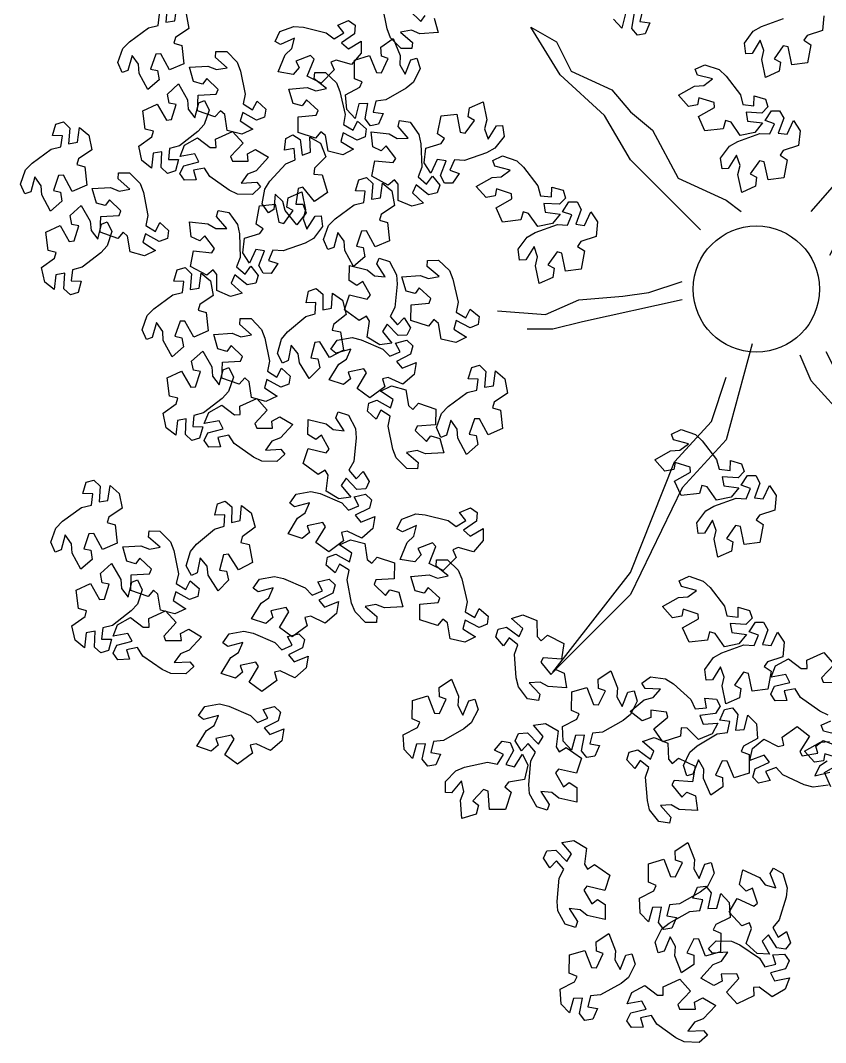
# Model space of a CAD drawing. Header units: centimetres. Extents: x 2004 to 13885, y -3131 to 5891.
# Drawn here: x 2983.5 to 3150.7, y -2238.3 to -2026 of the extents above; entities that cross this region are included whole.
import ezdxf

# ---------------------------------------------------------------- set-up
doc = ezdxf.new("R2010")
doc.units = ezdxf.units.CM
doc.layers.add('alberi', color=74, linetype='Continuous')

msp = doc.modelspace()

# ---------------------------------------------------------------- linework, layer by layer
at = {"layer": 'alberi'}
for points in [[(3013.98, -2023.09), (3013.74, -2026.35), (3015.57, -2026.07), (3016.03, -2022.98)], [(3069.42, -2025.5), (3070.27, -2028.49), (3066.47, -2028.72), (3064.7, -2028.01), (3062.47, -2028.43), (3064.92, -2030.52), (3064.81, -2031.81), (3062.56, -2031.78), (3060.36, -2029.57), (3059.66, -2027.74), (3058.7, -2022.94)], [(3017.96, -2024.6), (3018.53, -2027.63), (3015.75, -2029.5), (3015.41, -2030.66), (3017.07, -2031.15), (3017.07, -2031.15), (3017.48, -2034.96), (3014.48, -2036.26), (3012.66, -2032.92), (3011.63, -2032.97), (3010.57, -2036.09), (3012.02, -2036.39), (3012.32, -2038.29), (3009.97, -2040.33), (3008.16, -2036.98), (3008.06, -2035.07), (3006.73, -2033.23), (3005.87, -2036.34), (3004.66, -2036.78), (3003.73, -2034.73), (3004.81, -2031.8), (3006.17, -2030.39), (3010.1, -2027.49), (3012.14, -2027.01), (3012.43, -2024.7)], [(3064.31, -2023.88), (3066.68, -2026.16), (3067.57, -2024.97)], [(3109.18, -2024.52), (3108.42, -2027.54), (3106.66, -2025.73)], [(3112.7, -2023.92), (3112.17, -2026.19), (3114.21, -2026.48), (3113.28, -2028.73), (3111.63, -2029.03), (3110.47, -2027.64), (3110.47, -2027.64), (3111.03, -2024.42)], [(3150.35, -2025), (3150.04, -2028.07), (3146.86, -2029.07), (3146.19, -2030.09), (3147.66, -2031.03), (3147.66, -2031.03), (3146.97, -2034.8), (3143.72, -2035.2), (3142.92, -2031.48), (3141.92, -2031.24), (3140.02, -2033.93), (3141.33, -2034.63), (3141.08, -2036.54), (3138.25, -2037.82), (3137.45, -2034.1), (3137.9, -2032.24), (3137.14, -2030.1), (3135.44, -2032.84), (3134.16, -2032.92), (3133.85, -2030.69), (3135.7, -2028.18), (3137.41, -2027.22), (3142, -2025.55)], [(3151.24, -2170.3), (3149.48, -2169.44), (3145.5, -2166.59), (3144.42, -2164.81), (3142.13, -2165.24), (3142.69, -2167.22), (3140.26, -2167.28), (3139.31, -2165.89), (3140.12, -2164.27), (3140.12, -2164.27), (3143.29, -2163.48), (3142.46, -2161.83), (3139.38, -2162.35), (3140.33, -2160.02), (3143.03, -2158.54), (3145.67, -2160.6), (3146.88, -2160.57), (3146.83, -2158.83), (3146.83, -2158.83), (3150.32, -2157.27), (3152.49, -2159.72), (3149.87, -2162.49), (3150.24, -2163.44), (3153.53, -2163.49)], [(3153.36, -2174.38), (3150.25, -2173.58), (3149.78, -2172.37), (3151.82, -2171.41)], [(3151.23, -2184.78), (3148.15, -2185.25), (3146.26, -2184.74), (3141.82, -2182.69), (3140.42, -2181.14), (3138.25, -2182), (3139.18, -2183.84), (3136.8, -2184.36), (3135.61, -2183.17), (3136.1, -2181.42), (3136.1, -2181.42), (3139.07, -2180.05), (3137.93, -2178.59), (3135.01, -2179.68), (3135.5, -2177.21), (3137.88, -2175.25), (3140.85, -2176.77), (3142.04, -2176.52), (3141.66, -2174.82), (3141.66, -2174.82), (3144.81, -2172.63), (3147.4, -2174.63), (3145.34, -2177.84), (3145.88, -2178.71), (3149.13, -2178.14), (3148.69, -2176.72), (3150.21, -2175.54), (3153.13, -2176.62)], [(3153.7, -2179.29), (3150.57, -2178.27), (3150.29, -2179.73), (3148.39, -2180.06), (3146.32, -2177.74), (3149.64, -2175.87), (3151.55, -2175.74)], [(3151.07, -2179.82), (3149.45, -2180.83), (3148.48, -2182.88), (3151.61, -2182.13)], [(3151.81, -2185.16), (3150.46, -2182.18), (3153.77, -2180.31)]]:
    msp.add_lwpolyline(points, dxfattribs=at)
for points in [[(3037.39, -2028.29), (3040.33, -2027.24), (3042.28, -2027.39), (3047.03, -2028.56), (3048.7, -2029.82), (3050.66, -2028.57), (3049.41, -2026.94), (3051.65, -2025.98), (3053.04, -2026.92), (3052.89, -2028.73), (3052.89, -2028.73), (3050.23, -2030.64), (3051.62, -2031.86), (3054.28, -2030.24), (3054.27, -2032.76), (3052.3, -2035.13), (3049.1, -2034.19), (3047.98, -2034.67), (3048.67, -2036.26), (3048.67, -2036.26), (3046, -2039.01), (3043.08, -2037.53), (3044.49, -2034), (3043.79, -2033.24), (3040.71, -2034.42), (3041.41, -2035.73), (3040.14, -2037.18), (3037.07, -2036.67), (3038.49, -2033.13), (3039.89, -2031.83), (3040.45, -2029.64), (3037.52, -2030.96), (3036.4, -2030.32)], [(3066.54, -2035.98), (3065.16, -2038.77), (3063.65, -2040.02), (3059.42, -2042.48), (3057.35, -2042.73), (3056.8, -2045), (3058.84, -2045.3), (3057.89, -2047.54), (3056.23, -2047.83), (3055.09, -2046.43), (3055.09, -2046.43), (3055.68, -2043.21), (3053.83, -2043.29), (3053.04, -2046.31), (3051.3, -2044.49), (3051.06, -2041.42), (3054.02, -2039.86), (3054.49, -2038.74), (3052.89, -2038.08), (3052.89, -2038.08), (3052.9, -2034.25), (3056.03, -2033.28), (3057.47, -2036.8), (3058.5, -2036.86), (3059.89, -2033.88), (3058.48, -2033.42), (3058.39, -2031.5), (3060.95, -2029.73), (3062.39, -2033.25), (3062.28, -2035.16), (3063.4, -2037.14), (3064.59, -2034.14), (3065.84, -2033.83)], [(3026.38, -2032.43), (3028.57, -2034.65), (3029.26, -2036.48), (3030.21, -2041.28), (3029.77, -2043.32), (3031.74, -2044.57), (3032.69, -2042.74), (3034.5, -2044.37), (3034.24, -2046.03), (3032.54, -2046.66), (3032.54, -2046.66), (3029.69, -2045.06), (3029.17, -2046.83), (3031.76, -2048.56), (3029.48, -2049.61), (3026.49, -2048.84), (3025.98, -2045.53), (3025.08, -2044.72), (3023.93, -2046.02), (3023.93, -2046.02), (3020.31, -2044.77), (3020.41, -2041.49), (3024.21, -2041.27), (3024.6, -2040.33), (3022.23, -2038.04), (3021.34, -2039.22), (3019.49, -2038.68), (3018.65, -2035.69), (3022.45, -2035.47), (3024.22, -2036.19), (3026.46, -2035.78), (3024.01, -2033.68), (3024.12, -2032.39)], [(3125.67, -2035.16), (3128.61, -2036.19), (3130.05, -2037.53), (3133.01, -2041.42), (3133.52, -2043.44), (3135.84, -2043.7), (3135.88, -2041.64), (3138.23, -2042.3), (3138.72, -2043.91), (3137.47, -2045.22), (3137.47, -2045.22), (3134.21, -2045.04), (3134.52, -2046.86), (3137.61, -2047.27), (3136.02, -2049.22), (3133, -2049.84), (3131.09, -2047.1), (3129.92, -2046.77), (3129.46, -2048.45), (3129.46, -2048.45), (3125.66, -2048.91), (3124.31, -2045.93), (3127.62, -2044.06), (3127.55, -2043.03), (3124.42, -2042.02), (3124.14, -2043.48), (3122.24, -2043.81), (3120.17, -2041.49), (3123.49, -2039.62), (3125.4, -2039.49), (3127.21, -2038.13), (3124.1, -2037.32), (3123.63, -2036.12)], [(3046.88, -2036.76), (3049.14, -2038.91), (3049.88, -2040.72), (3050.96, -2045.49), (3050.59, -2047.55), (3052.59, -2048.74), (3053.49, -2046.89), (3055.35, -2048.46), (3055.13, -2050.13), (3053.44, -2050.81), (3053.44, -2050.81), (3050.55, -2049.28), (3050.08, -2051.08), (3052.72, -2052.73), (3050.47, -2053.85), (3047.46, -2053.15), (3046.86, -2049.87), (3045.93, -2049.08), (3044.82, -2050.41), (3044.82, -2050.41), (3041.17, -2049.26), (3041.17, -2045.98), (3044.97, -2045.66), (3045.33, -2044.7), (3042.9, -2042.48), (3042.04, -2043.68), (3040.18, -2043.2), (3039.25, -2040.23), (3043.05, -2039.91), (3044.84, -2040.58), (3047.06, -2040.1), (3044.55, -2038.07), (3044.63, -2036.78)], [(3022.72, -2044.61), (3021.72, -2047.57), (3020.4, -2049.01), (3016.54, -2052.01), (3014.51, -2052.54), (3014.28, -2054.85), (3016.34, -2054.88), (3015.7, -2057.23), (3014.09, -2057.74), (3012.77, -2056.5), (3012.77, -2056.5), (3012.92, -2053.24), (3011.1, -2053.57), (3010.73, -2056.66), (3008.76, -2055.09), (3008.11, -2052.08), (3010.84, -2050.14), (3011.15, -2048.97), (3009.47, -2048.52), (3009.47, -2048.52), (3008.98, -2044.72), (3011.95, -2043.35), (3013.85, -2046.65), (3014.87, -2046.57), (3015.85, -2043.42), (3014.4, -2043.15), (3014.05, -2041.26), (3016.35, -2039.17), (3018.25, -2042.47), (3018.39, -2044.38), (3019.77, -2046.18), (3020.55, -2043.06), (3021.75, -2042.58)], [(3083.94, -2050.05), (3082.05, -2052.53), (3080.33, -2053.48), (3075.72, -2055.09), (3073.63, -2054.95), (3072.68, -2057.08), (3074.62, -2057.76), (3073.27, -2059.78), (3071.58, -2059.76), (3070.72, -2058.16), (3070.72, -2058.16), (3071.9, -2055.11), (3070.07, -2054.85), (3068.73, -2057.66), (3067.36, -2055.55), (3067.71, -2052.48), (3070.91, -2051.51), (3071.58, -2050.5), (3070.13, -2049.55), (3070.13, -2049.55), (3070.86, -2045.79), (3074.12, -2045.42), (3074.87, -2049.16), (3075.87, -2049.41), (3077.8, -2046.74), (3076.5, -2046.02), (3076.77, -2044.12), (3079.62, -2042.86), (3080.37, -2046.6), (3079.9, -2048.45), (3080.63, -2050.6), (3082.37, -2047.88), (3083.65, -2047.81)], [(3128.9, -2054.57), (3130.76, -2052.06), (3132.46, -2051.1), (3137.06, -2049.43), (3139.15, -2049.55), (3140.08, -2047.41), (3138.13, -2046.75), (3139.46, -2044.71), (3141.14, -2044.72), (3142.02, -2046.3), (3142.02, -2046.3), (3140.87, -2049.37), (3142.71, -2049.61), (3144.02, -2046.78), (3145.41, -2048.88), (3145.1, -2051.95), (3141.91, -2052.95), (3141.25, -2053.97), (3142.71, -2054.91), (3142.71, -2054.91), (3142.02, -2058.68), (3138.77, -2059.08), (3137.97, -2055.36), (3136.98, -2055.12), (3135.08, -2057.81), (3136.38, -2058.51), (3136.14, -2060.42), (3133.3, -2061.7), (3132.51, -2057.98), (3132.95, -2056.12), (3132.2, -2053.98), (3130.5, -2056.72), (3129.21, -2056.8)], [(2983.54, -2059.95), (2984.61, -2057.02), (2985.97, -2055.61), (2989.91, -2052.71), (2991.95, -2052.23), (2992.24, -2049.92), (2990.18, -2049.84), (2990.88, -2047.51), (2992.49, -2047.04), (2993.79, -2048.31), (2993.79, -2048.31), (2993.55, -2051.57), (2995.38, -2051.28), (2995.83, -2048.2), (2997.76, -2049.82), (2998.33, -2052.85), (2995.56, -2054.72), (2995.22, -2055.88), (2996.88, -2056.37), (2996.88, -2056.37), (2997.29, -2060.18), (2994.28, -2061.48), (2992.47, -2058.14), (2991.44, -2058.19), (2990.38, -2061.31), (2991.83, -2061.61), (2992.13, -2063.51), (2989.78, -2065.55), (2987.97, -2062.2), (2987.86, -2060.29), (2986.53, -2058.45), (2985.68, -2061.56), (2984.47, -2062)], [(3064.48, -2047.12), (3066.29, -2049.66), (3066.68, -2051.58), (3066.85, -2056.47), (3066.09, -2058.42), (3067.83, -2059.97), (3069.06, -2058.32), (3070.59, -2060.21), (3070.06, -2061.81), (3068.28, -2062.16), (3068.28, -2062.16), (3065.73, -2060.12), (3064.93, -2061.79), (3067.22, -2063.9), (3064.79, -2064.58), (3061.97, -2063.34), (3061.99, -2059.99), (3061.23, -2059.05), (3059.89, -2060.15), (3059.89, -2060.15), (3056.52, -2058.33), (3057.14, -2055.11), (3060.93, -2055.51), (3061.46, -2054.63), (3059.49, -2051.99), (3058.42, -2053.02), (3056.68, -2052.19), (3056.33, -2049.1), (3060.12, -2049.5), (3061.75, -2050.49), (3064.02, -2050.44), (3061.95, -2047.97), (3062.26, -2046.73)], [(3031.75, -2062.09), (3028.63, -2062.02), (3026.86, -2061.19), (3022.85, -2058.39), (3021.74, -2056.62), (3019.46, -2057.09), (3020.04, -2059.06), (3017.61, -2059.15), (3016.65, -2057.77), (3017.43, -2056.14), (3017.43, -2056.14), (3020.6, -2055.31), (3019.74, -2053.67), (3016.67, -2054.24), (3017.58, -2051.89), (3020.27, -2050.37), (3022.93, -2052.39), (3024.15, -2052.35), (3024.07, -2050.61), (3024.07, -2050.61), (3027.54, -2049.01), (3029.75, -2051.43), (3027.16, -2054.23), (3027.54, -2055.18), (3030.84, -2055.18), (3030.66, -2053.71), (3032.36, -2052.81), (3035.04, -2054.39), (3032.46, -2057.18), (3030.68, -2057.89), (3029.37, -2059.74), (3032.59, -2059.55), (3033.4, -2060.56)], [(3033.74, -2064.08), (3034.25, -2061), (3035.32, -2059.36), (3038.64, -2055.77), (3040.55, -2054.92), (3040.4, -2052.59), (3038.37, -2052.9), (3038.61, -2050.48), (3040.11, -2049.72), (3041.62, -2050.72), (3041.62, -2050.72), (3042, -2053.97), (3043.74, -2053.34), (3043.61, -2050.23), (3045.81, -2051.46), (3046.94, -2054.33), (3044.57, -2056.68), (3044.45, -2057.89), (3046.17, -2058.06), (3046.17, -2058.06), (3047.29, -2061.72), (3044.58, -2063.57), (3042.17, -2060.62), (3041.17, -2060.87), (3040.71, -2064.13), (3042.2, -2064.16), (3042.85, -2065.96), (3040.92, -2068.4), (3038.51, -2065.46), (3038.05, -2063.6), (3036.4, -2062.04), (3036.14, -2065.26), (3035.04, -2065.92)], [(3083.64, -2054.1), (3086.58, -2055.13), (3088.02, -2056.47), (3090.98, -2060.35), (3091.49, -2062.38), (3093.81, -2062.63), (3093.85, -2060.58), (3096.2, -2061.24), (3096.69, -2062.85), (3095.44, -2064.16), (3095.44, -2064.16), (3092.18, -2063.98), (3092.49, -2065.8), (3095.58, -2066.2), (3094, -2068.16), (3090.97, -2068.78), (3089.06, -2066.04), (3087.89, -2065.71), (3087.43, -2067.38), (3087.43, -2067.38), (3083.63, -2067.85), (3082.28, -2064.87), (3085.59, -2063), (3085.52, -2061.97), (3082.39, -2060.96), (3082.11, -2062.42), (3080.21, -2062.75), (3078.14, -2060.43), (3081.46, -2058.56), (3083.37, -2058.43), (3085.19, -2057.07), (3082.07, -2056.26), (3081.6, -2055.06)], [(3006.19, -2057.65), (3008.38, -2059.87), (3009.07, -2061.7), (3010.02, -2066.49), (3009.58, -2068.54), (3011.55, -2069.79), (3012.5, -2067.96), (3014.31, -2069.59), (3014.05, -2071.25), (3012.35, -2071.88), (3012.35, -2071.88), (3009.5, -2070.27), (3008.97, -2072.05), (3011.57, -2073.77), (3009.28, -2074.83), (3006.3, -2074.05), (3005.79, -2070.75), (3004.89, -2069.94), (3003.73, -2071.24), (3003.73, -2071.24), (3000.12, -2069.98), (3000.22, -2066.71), (3004.02, -2066.49), (3004.41, -2065.54), (3002.04, -2063.25), (3001.15, -2064.44), (2999.3, -2063.9), (2998.46, -2060.9), (3002.26, -2060.69), (3004.03, -2061.41), (3006.26, -2060.99), (3003.82, -2058.89), (3003.93, -2057.61)], [(3046.44, -2071.49), (3047.51, -2068.56), (3048.87, -2067.15), (3052.81, -2064.25), (3054.85, -2063.77), (3055.14, -2061.46), (3053.08, -2061.38), (3053.78, -2059.05), (3055.39, -2058.58), (3056.69, -2059.85), (3056.69, -2059.85), (3056.45, -2063.11), (3058.28, -2062.83), (3058.73, -2059.74), (3060.66, -2061.36), (3061.23, -2064.39), (3058.46, -2066.26), (3058.12, -2067.42), (3059.78, -2067.91), (3059.78, -2067.91), (3060.19, -2071.72), (3057.18, -2073.02), (3055.37, -2069.68), (3054.34, -2069.73), (3053.28, -2072.85), (3054.73, -2073.15), (3055.03, -2075.05), (3052.68, -2077.09), (3050.87, -2073.74), (3050.76, -2071.83), (3049.43, -2069.99), (3048.58, -2073.1), (3047.37, -2073.54)], [(3046.27, -2068.77), (3044.39, -2071.25), (3042.67, -2072.2), (3038.06, -2073.81), (3035.97, -2073.67), (3035.02, -2075.8), (3036.96, -2076.48), (3035.61, -2078.5), (3033.92, -2078.48), (3033.06, -2076.88), (3033.06, -2076.88), (3034.24, -2073.83), (3032.41, -2073.57), (3031.07, -2076.38), (3029.7, -2074.27), (3030.05, -2071.2), (3033.25, -2070.23), (3033.92, -2069.22), (3032.47, -2068.27), (3032.47, -2068.27), (3033.2, -2064.51), (3036.46, -2064.14), (3037.21, -2067.88), (3038.21, -2068.13), (3040.14, -2065.46), (3038.84, -2064.74), (3039.11, -2062.84), (3041.96, -2061.58), (3042.71, -2065.31), (3042.24, -2067.17), (3042.97, -2069.32), (3044.7, -2066.6), (3045.99, -2066.53)], [(3002.53, -2069.83), (3001.53, -2072.78), (3000.21, -2074.23), (2996.35, -2077.22), (2994.32, -2077.75), (2994.09, -2080.07), (2996.15, -2080.1), (2995.51, -2082.45), (2993.9, -2082.96), (2992.58, -2081.72), (2992.58, -2081.72), (2992.73, -2078.45), (2990.91, -2078.78), (2990.53, -2081.88), (2988.57, -2080.31), (2987.92, -2077.29), (2990.64, -2075.36), (2990.96, -2074.18), (2989.28, -2073.74), (2989.28, -2073.74), (2988.79, -2069.94), (2991.76, -2068.56), (2993.66, -2071.86), (2994.68, -2071.78), (2995.66, -2068.64), (2994.21, -2068.37), (2993.86, -2066.48), (2996.16, -2064.39), (2998.05, -2067.69), (2998.2, -2069.6), (2999.58, -2071.4), (3000.36, -2068.28), (3001.56, -2067.8)], [(3026.82, -2065.84), (3028.63, -2068.38), (3029.02, -2070.3), (3029.19, -2075.19), (3028.43, -2077.14), (3030.17, -2078.68), (3031.4, -2077.03), (3032.93, -2078.93), (3032.4, -2080.53), (3030.62, -2080.88), (3030.62, -2080.88), (3028.07, -2078.84), (3027.27, -2080.51), (3029.55, -2082.62), (3027.13, -2083.3), (3024.31, -2082.06), (3024.33, -2078.71), (3023.57, -2077.77), (3022.22, -2078.87), (3022.22, -2078.87), (3018.85, -2077.05), (3019.48, -2073.83), (3023.27, -2074.23), (3023.8, -2073.35), (3021.83, -2070.71), (3020.76, -2071.74), (3019.02, -2070.91), (3018.67, -2067.82), (3022.46, -2068.22), (3024.09, -2069.21), (3026.36, -2069.16), (3024.28, -2066.69), (3024.6, -2065.44)], [(3086.87, -2073.51), (3088.73, -2071), (3090.43, -2070.03), (3095.03, -2068.37), (3097.12, -2068.48), (3098.05, -2066.35), (3096.1, -2065.69), (3097.43, -2063.65), (3099.11, -2063.66), (3099.99, -2065.24), (3099.99, -2065.24), (3098.84, -2068.31), (3100.68, -2068.55), (3101.99, -2065.72), (3103.38, -2067.82), (3103.07, -2070.88), (3099.88, -2071.89), (3099.22, -2072.91), (3100.68, -2073.85), (3100.68, -2073.85), (3099.99, -2077.62), (3096.74, -2078.02), (3095.94, -2074.29), (3094.95, -2074.06), (3093.05, -2076.75), (3094.35, -2077.45), (3094.11, -2079.36), (3091.27, -2080.64), (3090.48, -2076.92), (3090.92, -2075.06), (3090.17, -2072.92), (3088.47, -2075.66), (3087.18, -2075.74)], [(3060.2, -2076.02), (3061.65, -2078.78), (3061.78, -2080.73), (3061.29, -2085.6), (3060.28, -2087.43), (3061.8, -2089.19), (3063.24, -2087.72), (3064.5, -2089.8), (3063.77, -2091.32), (3061.95, -2091.43), (3061.95, -2091.43), (3059.69, -2089.06), (3058.68, -2090.61), (3060.66, -2093.01), (3058.17, -2093.36), (3055.54, -2091.75), (3056.01, -2088.44), (3055.38, -2087.4), (3053.9, -2088.31), (3053.9, -2088.31), (3050.8, -2086.06), (3051.85, -2082.96), (3055.55, -2083.85), (3056.2, -2083.06), (3054.6, -2080.18), (3053.4, -2081.05), (3051.79, -2080), (3051.86, -2076.89), (3055.56, -2077.79), (3057.04, -2078.99), (3059.3, -2079.24), (3057.57, -2076.52), (3058.05, -2075.33)], [(3070.34, -2075.78), (3072.59, -2077.93), (3073.34, -2079.74), (3074.42, -2084.51), (3074.04, -2086.57), (3076.04, -2087.76), (3076.94, -2085.91), (3078.8, -2087.48), (3078.58, -2089.15), (3076.89, -2089.83), (3076.89, -2089.83), (3074, -2088.31), (3073.53, -2090.1), (3076.17, -2091.75), (3073.92, -2092.87), (3070.91, -2092.17), (3070.31, -2088.89), (3069.38, -2088.1), (3068.27, -2089.44), (3068.27, -2089.44), (3064.62, -2088.28), (3064.63, -2085.01), (3068.42, -2084.68), (3068.78, -2083.72), (3066.35, -2081.5), (3065.49, -2082.7), (3063.63, -2082.22), (3062.71, -2079.25), (3066.5, -2078.93), (3068.29, -2079.6), (3070.51, -2079.12), (3068.01, -2077.09), (3068.08, -2075.8)], [(3008.78, -2090.21), (3009.85, -2087.28), (3011.21, -2085.87), (3015.15, -2082.97), (3017.18, -2082.49), (3017.48, -2080.18), (3015.42, -2080.1), (3016.11, -2077.77), (3017.73, -2077.3), (3019.03, -2078.57), (3019.03, -2078.57), (3018.79, -2081.83), (3020.62, -2081.55), (3021.07, -2078.46), (3023, -2080.08), (3023.57, -2083.11), (3020.8, -2084.98), (3020.45, -2086.14), (3022.12, -2086.63), (3022.12, -2086.63), (3022.53, -2090.44), (3019.52, -2091.74), (3017.7, -2088.4), (3016.68, -2088.45), (3015.62, -2091.57), (3017.07, -2091.87), (3017.37, -2093.77), (3015.02, -2095.81), (3013.2, -2092.46), (3013.1, -2090.55), (3011.77, -2088.71), (3010.92, -2091.82), (3009.71, -2092.26)], [(3036.89, -2095.14), (3037.76, -2092.15), (3039.02, -2090.65), (3042.76, -2087.49), (3044.75, -2086.88), (3044.89, -2084.55), (3042.83, -2084.61), (3043.37, -2082.23), (3044.95, -2081.66), (3046.33, -2082.84), (3046.33, -2082.84), (3046.31, -2086.11), (3048.12, -2085.7), (3048.36, -2082.59), (3050.4, -2084.08), (3051.17, -2087.06), (3048.53, -2089.11), (3048.26, -2090.3), (3049.96, -2090.67), (3049.96, -2090.67), (3050.62, -2094.44), (3047.71, -2095.95), (3045.67, -2092.73), (3044.65, -2092.86), (3043.8, -2096.04), (3045.27, -2096.24), (3045.7, -2098.12), (3043.49, -2100.31), (3041.46, -2097.09), (3041.23, -2095.19), (3039.78, -2093.45), (3039.13, -2096.6), (3037.95, -2097.13)], [(3031.42, -2087.91), (3033.62, -2090.13), (3034.31, -2091.96), (3035.26, -2096.76), (3034.82, -2098.8), (3036.79, -2100.05), (3037.74, -2098.22), (3039.55, -2099.85), (3039.29, -2101.51), (3037.58, -2102.14), (3037.58, -2102.14), (3034.73, -2100.53), (3034.21, -2102.31), (3036.81, -2104.04), (3034.52, -2105.09), (3031.54, -2104.32), (3031.03, -2101.01), (3030.12, -2100.2), (3028.97, -2101.5), (3028.97, -2101.5), (3025.36, -2100.24), (3025.46, -2096.97), (3029.26, -2096.75), (3029.65, -2095.8), (3027.28, -2093.51), (3026.38, -2094.7), (3024.54, -2094.16), (3023.7, -2091.17), (3027.5, -2090.95), (3029.27, -2091.67), (3031.5, -2091.25), (3029.06, -2089.15), (3029.17, -2087.87)], [(3049.31, -2092.41), (3052.38, -2091.84), (3054.29, -2092.3), (3058.78, -2094.22), (3060.23, -2095.73), (3062.37, -2094.8), (3061.39, -2092.99), (3063.76, -2092.41), (3064.98, -2093.56), (3064.54, -2095.32), (3064.54, -2095.32), (3061.61, -2096.78), (3062.79, -2098.21), (3065.68, -2097.03), (3065.26, -2099.52), (3062.94, -2101.55), (3059.92, -2100.11), (3058.74, -2100.4), (3059.17, -2102.08), (3059.17, -2102.08), (3056.1, -2104.37), (3053.45, -2102.44), (3055.4, -2099.17), (3054.84, -2098.32), (3051.61, -2098.99), (3052.09, -2100.39), (3050.61, -2101.62), (3047.66, -2100.63), (3049.62, -2097.36), (3051.21, -2096.31), (3052.12, -2094.22), (3049.01, -2095.06), (3048.01, -2094.25)], [(3027.77, -2100.09), (3026.77, -2103.05), (3025.45, -2104.49), (3021.58, -2107.49), (3019.56, -2108.01), (3019.33, -2110.33), (3021.38, -2110.36), (3020.75, -2112.71), (3019.14, -2113.22), (3017.82, -2111.98), (3017.82, -2111.98), (3017.97, -2108.71), (3016.15, -2109.05), (3015.77, -2112.14), (3013.8, -2110.57), (3013.16, -2107.55), (3015.88, -2105.62), (3016.2, -2104.44), (3014.52, -2104), (3014.52, -2104), (3014.02, -2100.2), (3016.99, -2098.82), (3018.9, -2102.12), (3019.92, -2102.04), (3020.9, -2098.9), (3019.44, -2098.63), (3019.09, -2096.74), (3021.4, -2094.65), (3023.29, -2097.95), (3023.44, -2099.86), (3024.82, -2101.66), (3025.6, -2098.54), (3026.79, -2098.06)], [(3069.89, -2110.51), (3070.97, -2107.58), (3072.33, -2106.17), (3076.26, -2103.27), (3078.3, -2102.79), (3078.59, -2100.48), (3076.53, -2100.4), (3077.23, -2098.07), (3078.85, -2097.6), (3080.14, -2098.87), (3080.14, -2098.87), (3079.9, -2102.13), (3081.73, -2101.85), (3082.19, -2098.76), (3084.12, -2100.38), (3084.69, -2103.41), (3081.92, -2105.28), (3081.57, -2106.44), (3083.24, -2106.93), (3083.24, -2106.93), (3083.64, -2110.74), (3080.64, -2112.04), (3078.82, -2108.7), (3077.79, -2108.75), (3076.73, -2111.87), (3078.18, -2112.17), (3078.49, -2114.07), (3076.13, -2116.11), (3074.32, -2112.76), (3074.22, -2110.85), (3072.89, -2109.01), (3072.03, -2112.12), (3070.82, -2112.56)], [(3063.76, -2119.06), (3061.56, -2116.85), (3060.85, -2115.02), (3059.89, -2110.23), (3060.32, -2108.18), (3058.35, -2106.94), (3057.41, -2108.77), (3055.59, -2107.15), (3055.85, -2105.49), (3057.55, -2104.85), (3057.55, -2104.85), (3060.4, -2106.45), (3060.92, -2104.67), (3058.31, -2102.95), (3060.6, -2101.89), (3063.58, -2102.66), (3064.1, -2105.96), (3065.01, -2106.76), (3066.16, -2105.46), (3066.16, -2105.46), (3069.78, -2106.7), (3069.69, -2109.98), (3065.89, -2110.21), (3065.51, -2111.16), (3067.88, -2113.44), (3068.77, -2112.26), (3070.62, -2112.79), (3071.47, -2115.78), (3067.67, -2116.01), (3065.9, -2115.29), (3063.67, -2115.72), (3066.12, -2117.81), (3066.01, -2119.09)], [(3036.8, -2117.57), (3033.68, -2117.5), (3031.91, -2116.67), (3027.9, -2113.87), (3026.79, -2112.1), (3024.5, -2112.57), (3025.09, -2114.54), (3022.66, -2114.63), (3021.69, -2113.25), (3022.48, -2111.62), (3022.48, -2111.62), (3025.65, -2110.79), (3024.79, -2109.15), (3021.72, -2109.71), (3022.63, -2107.37), (3025.32, -2105.85), (3027.98, -2107.87), (3029.19, -2107.83), (3029.12, -2106.09), (3029.12, -2106.09), (3032.59, -2104.48), (3034.79, -2106.91), (3032.21, -2109.71), (3032.59, -2110.66), (3035.89, -2110.66), (3035.71, -2109.19), (3037.41, -2108.29), (3040.09, -2109.86), (3037.51, -2112.66), (3035.73, -2113.37), (3034.42, -2115.22), (3037.63, -2115.03), (3038.45, -2116.03)], [(3051.65, -2107.98), (3053.1, -2110.74), (3053.23, -2112.69), (3052.74, -2117.56), (3051.73, -2119.39), (3053.25, -2121.15), (3054.69, -2119.68), (3055.96, -2121.76), (3055.22, -2123.28), (3053.41, -2123.38), (3053.41, -2123.38), (3051.15, -2121.02), (3050.13, -2122.57), (3052.12, -2124.97), (3049.62, -2125.32), (3046.99, -2123.71), (3047.46, -2120.4), (3046.83, -2119.36), (3045.35, -2120.27), (3045.35, -2120.27), (3042.26, -2118.02), (3043.3, -2114.91), (3047.01, -2115.81), (3047.65, -2115.02), (3046.05, -2112.14), (3044.85, -2113.01), (3043.24, -2111.96), (3043.31, -2108.85), (3047.01, -2109.75), (3048.49, -2110.95), (3050.75, -2111.2), (3049.02, -2108.48), (3049.5, -2107.29)], [(3120.72, -2110.92), (3123.67, -2111.94), (3125.1, -2113.28), (3128.06, -2117.17), (3128.58, -2119.2), (3130.89, -2119.45), (3130.94, -2117.39), (3133.28, -2118.05), (3133.78, -2119.66), (3132.53, -2120.98), (3132.53, -2120.98), (3129.26, -2120.79), (3129.58, -2122.62), (3132.67, -2123.02), (3131.08, -2124.98), (3128.06, -2125.6), (3126.15, -2122.85), (3124.98, -2122.53), (3124.52, -2124.2), (3124.52, -2124.2), (3120.72, -2124.67), (3119.36, -2121.68), (3122.68, -2119.81), (3122.61, -2118.79), (3119.48, -2117.78), (3119.19, -2119.23), (3117.3, -2119.57), (3115.23, -2117.25), (3118.54, -2115.38), (3120.45, -2115.25), (3122.27, -2113.89), (3119.15, -2113.08), (3118.69, -2111.88)], [(3123.96, -2130.33), (3125.82, -2127.82), (3127.52, -2126.85), (3132.11, -2125.18), (3134.2, -2125.3), (3135.14, -2123.17), (3133.19, -2122.51), (3134.51, -2120.47), (3136.2, -2120.47), (3137.08, -2122.06), (3137.08, -2122.06), (3135.93, -2125.12), (3137.77, -2125.36), (3139.07, -2122.53), (3140.47, -2124.63), (3140.15, -2127.7), (3136.97, -2128.71), (3136.31, -2129.73), (3137.77, -2130.67), (3137.77, -2130.67), (3137.08, -2134.43), (3133.83, -2134.84), (3133.03, -2131.11), (3132.03, -2130.87), (3130.13, -2133.56), (3131.44, -2134.27), (3131.19, -2136.17), (3128.36, -2137.46), (3127.56, -2133.74), (3128.01, -2131.88), (3127.25, -2129.74), (3125.55, -2132.47), (3124.27, -2132.56)], [(2989.85, -2134.34), (2990.92, -2131.41), (2992.28, -2130), (2996.22, -2127.1), (2998.26, -2126.62), (2998.55, -2124.31), (2996.49, -2124.23), (2997.19, -2121.9), (2998.8, -2121.43), (3000.1, -2122.7), (3000.1, -2122.7), (2999.86, -2125.96), (3001.69, -2125.68), (3002.14, -2122.59), (3004.07, -2124.21), (3004.64, -2127.24), (3001.87, -2129.11), (3001.53, -2130.27), (3003.19, -2130.76), (3003.19, -2130.76), (3003.6, -2134.57), (3000.59, -2135.87), (2998.77, -2132.53), (2997.75, -2132.58), (2996.69, -2135.7), (2998.14, -2136), (2998.44, -2137.9), (2996.09, -2139.94), (2994.28, -2136.59), (2994.17, -2134.68), (2992.84, -2132.84), (2991.99, -2135.95), (2990.78, -2136.39)], [(3040.76, -2124.37), (3043.83, -2123.8), (3045.74, -2124.26), (3050.24, -2126.18), (3051.68, -2127.69), (3053.82, -2126.76), (3052.85, -2124.95), (3055.21, -2124.36), (3056.43, -2125.52), (3056, -2127.28), (3056, -2127.28), (3053.07, -2128.73), (3054.24, -2130.17), (3057.13, -2128.99), (3056.71, -2131.47), (3054.39, -2133.5), (3051.38, -2132.07), (3050.2, -2132.36), (3050.62, -2134.04), (3050.62, -2134.04), (3047.55, -2136.32), (3044.9, -2134.4), (3046.86, -2131.13), (3046.29, -2130.28), (3043.07, -2130.95), (3043.54, -2132.35), (3042.06, -2133.58), (3039.11, -2132.58), (3041.07, -2129.32), (3042.67, -2128.26), (3043.58, -2126.18), (3040.46, -2127.02), (3039.47, -2126.21)], [(3017.96, -2139.27), (3018.83, -2136.28), (3020.1, -2134.78), (3023.83, -2131.62), (3025.82, -2131.01), (3025.96, -2128.68), (3023.9, -2128.74), (3024.44, -2126.36), (3026.02, -2125.79), (3027.4, -2126.97), (3027.4, -2126.97), (3027.38, -2130.24), (3029.19, -2129.83), (3029.43, -2126.72), (3031.47, -2128.21), (3032.24, -2131.19), (3029.6, -2133.24), (3029.33, -2134.43), (3031.03, -2134.8), (3031.03, -2134.8), (3031.69, -2138.57), (3028.78, -2140.08), (3026.74, -2136.86), (3025.73, -2136.99), (3024.88, -2140.17), (3026.34, -2140.37), (3026.77, -2142.25), (3024.56, -2144.44), (3022.53, -2141.22), (3022.3, -2139.32), (3020.85, -2137.58), (3020.2, -2140.73), (3019.03, -2141.26)], [(3062.71, -2129.53), (3065.64, -2128.48), (3067.6, -2128.63), (3072.34, -2129.8), (3074.01, -2131.06), (3075.98, -2129.81), (3074.73, -2128.18), (3076.96, -2127.22), (3078.36, -2128.16), (3078.21, -2129.97), (3078.21, -2129.97), (3075.55, -2131.87), (3076.94, -2133.1), (3079.6, -2131.48), (3079.59, -2133.99), (3077.62, -2136.37), (3074.41, -2135.43), (3073.3, -2135.91), (3073.99, -2137.5), (3073.99, -2137.5), (3071.32, -2140.25), (3068.39, -2138.77), (3069.8, -2135.24), (3069.11, -2134.48), (3066.03, -2135.66), (3066.72, -2136.97), (3065.46, -2138.42), (3062.39, -2137.91), (3063.8, -2134.37), (3065.21, -2133.07), (3065.77, -2130.88), (3062.84, -2132.2), (3061.72, -2131.56)], [(3012.5, -2132.04), (3014.69, -2134.26), (3015.38, -2136.09), (3016.33, -2140.89), (3015.89, -2142.93), (3017.86, -2144.18), (3018.81, -2142.35), (3020.62, -2143.98), (3020.36, -2145.64), (3018.66, -2146.27), (3018.66, -2146.27), (3015.81, -2144.67), (3015.28, -2146.44), (3017.88, -2148.17), (3015.59, -2149.22), (3012.61, -2148.45), (3012.1, -2145.14), (3011.2, -2144.33), (3010.04, -2145.63), (3010.04, -2145.63), (3006.43, -2144.38), (3006.53, -2141.1), (3010.33, -2140.88), (3010.72, -2139.93), (3008.35, -2137.64), (3007.46, -2138.83), (3005.61, -2138.29), (3004.77, -2135.3), (3008.57, -2135.08), (3010.34, -2135.8), (3012.57, -2135.38), (3010.13, -2133.29), (3010.24, -2132)], [(3055.21, -2151.02), (3053.01, -2148.81), (3052.31, -2146.98), (3051.35, -2142.19), (3051.77, -2140.14), (3049.8, -2138.9), (3048.86, -2140.73), (3047.04, -2139.11), (3047.3, -2137.45), (3049, -2136.81), (3049, -2136.81), (3051.86, -2138.41), (3052.37, -2136.63), (3049.77, -2134.91), (3052.05, -2133.85), (3055.04, -2134.61), (3055.56, -2137.92), (3056.47, -2138.72), (3057.61, -2137.42), (3057.61, -2137.42), (3061.23, -2138.66), (3061.15, -2141.94), (3057.34, -2142.17), (3056.96, -2143.12), (3059.33, -2145.4), (3060.22, -2144.22), (3062.07, -2144.74), (3062.92, -2147.74), (3059.12, -2147.97), (3057.35, -2147.25), (3055.12, -2147.68), (3057.57, -2149.77), (3057.46, -2151.05)], [(3008.84, -2144.22), (3007.84, -2147.18), (3006.52, -2148.62), (3002.65, -2151.62), (3000.63, -2152.14), (3000.4, -2154.46), (3002.46, -2154.49), (3001.82, -2156.84), (3000.21, -2157.35), (2998.89, -2156.11), (2998.89, -2156.11), (2999.04, -2152.84), (2997.22, -2153.18), (2996.84, -2156.27), (2994.87, -2154.7), (2994.23, -2151.68), (2996.95, -2149.75), (2997.27, -2148.58), (2995.59, -2148.13), (2995.59, -2148.13), (2995.1, -2144.33), (2998.07, -2142.95), (2999.97, -2146.25), (3000.99, -2146.18), (3001.97, -2143.03), (3000.52, -2142.76), (3000.17, -2140.87), (3002.47, -2138.78), (3004.36, -2142.08), (3004.51, -2143.99), (3005.89, -2145.79), (3006.67, -2142.67), (3007.86, -2142.19)], [(3072.2, -2138), (3074.45, -2140.15), (3075.2, -2141.96), (3076.28, -2146.73), (3075.9, -2148.79), (3077.91, -2149.98), (3078.8, -2148.13), (3080.66, -2149.7), (3080.44, -2151.37), (3078.76, -2152.05), (3078.76, -2152.05), (3075.87, -2150.52), (3075.39, -2152.31), (3078.04, -2153.97), (3075.78, -2155.09), (3072.78, -2154.39), (3072.18, -2151.11), (3071.25, -2150.32), (3070.13, -2151.65), (3070.13, -2151.65), (3066.48, -2150.5), (3066.49, -2147.22), (3070.29, -2146.9), (3070.65, -2145.94), (3068.22, -2143.72), (3067.35, -2144.92), (3065.49, -2144.44), (3064.57, -2141.47), (3068.37, -2141.15), (3070.15, -2141.82), (3072.37, -2141.34), (3069.87, -2139.31), (3069.95, -2138.02)], [(3033.19, -2142.02), (3036.26, -2141.46), (3038.17, -2141.91), (3042.66, -2143.83), (3044.11, -2145.34), (3046.25, -2144.41), (3045.27, -2142.6), (3047.64, -2142.02), (3048.86, -2143.17), (3048.42, -2144.93), (3048.42, -2144.93), (3045.49, -2146.39), (3046.67, -2147.82), (3049.56, -2146.64), (3049.14, -2149.13), (3046.82, -2151.16), (3043.8, -2149.72), (3042.62, -2150.01), (3043.05, -2151.69), (3043.05, -2151.69), (3039.98, -2153.98), (3037.33, -2152.05), (3039.29, -2148.79), (3038.72, -2147.93), (3035.5, -2148.6), (3035.97, -2150), (3034.49, -2151.23), (3031.54, -2150.24), (3033.5, -2146.97), (3035.09, -2145.92), (3036, -2143.84), (3032.89, -2144.68), (3031.89, -2143.86)], [(3122.37, -2141.39), (3125.32, -2142.41), (3126.75, -2143.75), (3129.71, -2147.64), (3130.22, -2149.66), (3132.54, -2149.92), (3132.59, -2147.86), (3134.93, -2148.52), (3135.43, -2150.13), (3134.18, -2151.44), (3134.18, -2151.44), (3130.91, -2151.26), (3131.22, -2153.08), (3134.32, -2153.49), (3132.73, -2155.44), (3129.71, -2156.06), (3127.8, -2153.32), (3126.62, -2152.99), (3126.16, -2154.67), (3126.16, -2154.67), (3122.36, -2155.13), (3121.01, -2152.15), (3124.33, -2150.28), (3124.26, -2149.26), (3121.12, -2148.24), (3120.84, -2149.7), (3118.95, -2150.03), (3116.88, -2147.71), (3120.19, -2145.85), (3122.1, -2145.71), (3123.92, -2144.35), (3120.8, -2143.55), (3120.33, -2142.35)], [(3017.87, -2161.7), (3014.75, -2161.63), (3012.98, -2160.8), (3008.97, -2158), (3007.86, -2156.23), (3005.58, -2156.7), (3006.16, -2158.67), (3003.73, -2158.76), (3002.77, -2157.38), (3003.55, -2155.75), (3003.55, -2155.75), (3006.72, -2154.92), (3005.86, -2153.28), (3002.79, -2153.84), (3003.7, -2151.5), (3006.39, -2149.98), (3009.05, -2152), (3010.26, -2151.96), (3010.19, -2150.22), (3010.19, -2150.22), (3013.66, -2148.61), (3015.87, -2151.04), (3013.28, -2153.84), (3013.66, -2154.79), (3016.96, -2154.79), (3016.78, -2153.32), (3018.48, -2152.42), (3021.16, -2153.99), (3018.58, -2156.79), (3016.8, -2157.5), (3015.49, -2159.35), (3018.7, -2159.16), (3019.52, -2160.16)], [(3088.85, -2166.88), (3086.95, -2164.41), (3086.48, -2162.5), (3086.13, -2157.63), (3086.81, -2155.65), (3085.01, -2154.17), (3083.85, -2155.87), (3082.25, -2154.03), (3082.71, -2152.42), (3084.48, -2152), (3084.48, -2152), (3087.11, -2153.94), (3087.85, -2152.24), (3085.48, -2150.21), (3087.88, -2149.44), (3090.75, -2150.58), (3090.85, -2153.92), (3091.65, -2154.83), (3092.95, -2153.68), (3092.95, -2153.68), (3096.38, -2155.37), (3095.88, -2158.61), (3092.08, -2158.36), (3091.58, -2159.26), (3093.65, -2161.82), (3094.68, -2160.76), (3096.45, -2161.51), (3096.92, -2164.59), (3093.12, -2164.34), (3091.45, -2163.4), (3089.18, -2163.55), (3091.35, -2165.93), (3091.09, -2167.19)], [(3125.61, -2160.79), (3127.46, -2158.29), (3129.17, -2157.32), (3133.76, -2155.65), (3135.85, -2155.77), (3136.78, -2153.63), (3134.83, -2152.97), (3136.16, -2150.93), (3137.84, -2150.94), (3138.73, -2152.53), (3138.73, -2152.53), (3137.58, -2155.59), (3139.41, -2155.83), (3140.72, -2153), (3142.11, -2155.1), (3141.8, -2158.17), (3138.62, -2159.18), (3137.95, -2160.19), (3139.42, -2161.13), (3139.42, -2161.13), (3138.73, -2164.9), (3135.48, -2165.3), (3134.68, -2161.58), (3133.68, -2161.34), (3131.78, -2164.03), (3133.09, -2164.73), (3132.84, -2166.64), (3130.01, -2167.93), (3129.21, -2164.2), (3129.66, -2162.34), (3128.9, -2160.2), (3127.2, -2162.94), (3125.91, -2163.02)], [(3026.88, -2153.37), (3029.95, -2152.8), (3031.86, -2153.26), (3036.35, -2155.18), (3037.8, -2156.69), (3039.94, -2155.76), (3038.96, -2153.95), (3041.33, -2153.37), (3042.55, -2154.52), (3042.11, -2156.28), (3042.11, -2156.28), (3039.18, -2157.74), (3040.36, -2159.17), (3043.25, -2157.99), (3042.83, -2160.47), (3040.51, -2162.5), (3037.49, -2161.07), (3036.31, -2161.36), (3036.74, -2163.04), (3036.74, -2163.04), (3033.67, -2165.32), (3031.02, -2163.4), (3032.98, -2160.13), (3032.41, -2159.28), (3029.19, -2159.95), (3029.66, -2161.35), (3028.18, -2162.58), (3025.23, -2161.58), (3027.19, -2158.32), (3028.78, -2157.26), (3029.69, -2155.18), (3026.58, -2156.02), (3025.58, -2155.21)], [(3111.61, -2167.36), (3110.19, -2170.14), (3108.66, -2171.37), (3104.4, -2173.77), (3102.32, -2173.99), (3101.75, -2176.25), (3103.78, -2176.58), (3102.81, -2178.81), (3101.14, -2179.08), (3100.01, -2177.66), (3100.01, -2177.66), (3100.65, -2174.45), (3098.8, -2174.51), (3097.97, -2177.52), (3096.25, -2175.68), (3096.06, -2172.6), (3099.04, -2171.08), (3099.52, -2169.97), (3097.93, -2169.28), (3097.93, -2169.28), (3097.99, -2165.45), (3101.13, -2164.53), (3102.53, -2168.07), (3103.55, -2168.14), (3104.99, -2165.18), (3103.59, -2164.7), (3103.52, -2162.78), (3106.1, -2161.04), (3107.49, -2164.59), (3107.36, -2166.49), (3108.45, -2168.48), (3109.68, -2165.51), (3110.94, -2165.21)], [(3078.57, -2169.12), (3077.15, -2171.89), (3075.63, -2173.13), (3071.37, -2175.52), (3069.29, -2175.75), (3068.72, -2178.01), (3070.75, -2178.34), (3069.77, -2180.57), (3068.11, -2180.83), (3066.98, -2179.41), (3066.98, -2179.41), (3067.61, -2176.21), (3065.76, -2176.27), (3064.94, -2179.27), (3063.22, -2177.43), (3063.02, -2174.35), (3066, -2172.84), (3066.49, -2171.72), (3064.89, -2171.03), (3064.89, -2171.03), (3064.96, -2167.21), (3068.1, -2166.28), (3069.49, -2169.82), (3070.52, -2169.89), (3071.95, -2166.93), (3070.55, -2166.45), (3070.48, -2164.53), (3073.07, -2162.8), (3074.46, -2166.34), (3074.32, -2168.25), (3075.42, -2170.24), (3076.65, -2167.26), (3077.9, -2166.96)], [(3114.37, -2162.28), (3117.45, -2162.73), (3119.11, -2163.78), (3122.75, -2167.04), (3123.63, -2168.93), (3125.96, -2168.75), (3125.62, -2166.72), (3128.04, -2166.93), (3128.83, -2168.41), (3127.85, -2169.94), (3127.85, -2169.94), (3124.61, -2170.37), (3125.26, -2172.11), (3128.37, -2171.92), (3127.18, -2174.14), (3124.33, -2175.32), (3121.94, -2172.98), (3120.72, -2172.88), (3120.59, -2174.61), (3120.59, -2174.61), (3116.94, -2175.78), (3115.05, -2173.11), (3117.96, -2170.65), (3117.7, -2169.65), (3114.43, -2169.25), (3114.43, -2170.73), (3112.63, -2171.41), (3110.16, -2169.53), (3113.06, -2167.07), (3114.91, -2166.58), (3116.44, -2164.9), (3113.23, -2164.7), (3112.55, -2163.6)], [(3021.84, -2168.5), (3024.9, -2167.93), (3026.81, -2168.39), (3031.31, -2170.31), (3032.75, -2171.82), (3034.89, -2170.89), (3033.92, -2169.08), (3036.28, -2168.5), (3037.5, -2169.65), (3037.07, -2171.41), (3037.07, -2171.41), (3034.14, -2172.87), (3035.31, -2174.3), (3038.2, -2173.12), (3037.78, -2175.6), (3035.46, -2177.63), (3032.45, -2176.2), (3031.27, -2176.49), (3031.69, -2178.17), (3031.69, -2178.17), (3028.62, -2180.45), (3025.97, -2178.53), (3027.93, -2175.26), (3027.36, -2174.41), (3024.14, -2175.08), (3024.61, -2176.48), (3023.13, -2177.71), (3020.18, -2176.71), (3022.14, -2173.45), (3023.74, -2172.39), (3024.65, -2170.31), (3021.54, -2171.15), (3020.54, -2170.34)], [(3121.19, -2180.73), (3122.54, -2177.92), (3124.03, -2176.65), (3128.23, -2174.15), (3130.31, -2173.87), (3130.82, -2171.6), (3128.78, -2171.32), (3129.7, -2169.06), (3131.36, -2168.76), (3132.52, -2170.15), (3132.52, -2170.15), (3131.97, -2173.37), (3133.82, -2173.27), (3134.57, -2170.24), (3136.33, -2172.04), (3136.6, -2175.11), (3133.66, -2176.7), (3133.2, -2177.83), (3134.82, -2178.47), (3134.82, -2178.47), (3134.85, -2182.3), (3131.73, -2183.31), (3130.25, -2179.8), (3129.22, -2179.75), (3127.86, -2182.75), (3129.28, -2183.2), (3129.39, -2185.12), (3126.85, -2186.91), (3125.37, -2183.4), (3125.46, -2181.49), (3124.31, -2179.53), (3123.16, -2182.54), (3121.91, -2182.87)], [(3090.73, -2189.34), (3089.24, -2186.6), (3089.08, -2184.64), (3089.52, -2179.77), (3090.51, -2177.93), (3088.97, -2176.18), (3087.55, -2177.67), (3086.26, -2175.6), (3086.98, -2174.08), (3088.79, -2173.95), (3088.79, -2173.95), (3091.08, -2176.29), (3092.07, -2174.73), (3090.06, -2172.35), (3092.55, -2171.98), (3095.2, -2173.55), (3094.77, -2176.87), (3095.41, -2177.9), (3096.88, -2176.97), (3096.88, -2176.97), (3100, -2179.19), (3098.99, -2182.31), (3095.28, -2181.45), (3094.64, -2182.26), (3096.27, -2185.12), (3097.46, -2184.23), (3099.08, -2185.26), (3099.05, -2188.37), (3095.34, -2187.52), (3093.84, -2186.33), (3091.59, -2186.11), (3093.35, -2188.8), (3092.88, -2190.01)], [(3071.77, -2184.06), (3073.95, -2181.82), (3075.77, -2181.09), (3080.54, -2180.05), (3082.6, -2180.45), (3083.81, -2178.46), (3081.96, -2177.54), (3083.55, -2175.7), (3085.22, -2175.93), (3085.88, -2177.62), (3085.88, -2177.62), (3084.33, -2180.5), (3086.12, -2180.99), (3087.79, -2178.36), (3088.89, -2180.62), (3088.18, -2183.62), (3084.88, -2184.2), (3084.09, -2185.12), (3085.41, -2186.24), (3085.41, -2186.24), (3084.23, -2189.88), (3080.95, -2189.85), (3080.66, -2186.05), (3079.7, -2185.68), (3077.46, -2188.09), (3078.66, -2188.96), (3078.16, -2190.82), (3075.18, -2191.72), (3074.89, -2187.92), (3075.58, -2186.14), (3075.12, -2183.91), (3073.07, -2186.4), (3071.78, -2186.31)], [(3116.07, -2192.38), (3114.17, -2189.91), (3113.7, -2188), (3113.35, -2183.13), (3114.03, -2181.15), (3112.23, -2179.67), (3111.07, -2181.37), (3109.47, -2179.53), (3109.93, -2177.92), (3111.7, -2177.5), (3111.7, -2177.5), (3114.33, -2179.44), (3115.07, -2177.74), (3112.7, -2175.71), (3115.1, -2174.94), (3117.97, -2176.08), (3118.07, -2179.42), (3118.87, -2180.33), (3120.17, -2179.18), (3120.17, -2179.18), (3123.6, -2180.87), (3123.11, -2184.11), (3119.3, -2183.86), (3118.8, -2184.76), (3120.87, -2187.32), (3121.91, -2186.26), (3123.67, -2187.01), (3124.14, -2190.09), (3120.34, -2189.84), (3118.67, -2188.9), (3116.4, -2189.05), (3118.57, -2191.43), (3118.31, -2192.69)], [(3096.61, -2213.68), (3095.13, -2210.94), (3094.97, -2208.98), (3095.4, -2204.11), (3096.39, -2202.27), (3094.85, -2200.52), (3093.43, -2202.01), (3092.14, -2199.94), (3092.86, -2198.42), (3094.67, -2198.29), (3094.67, -2198.29), (3096.96, -2200.63), (3097.96, -2199.07), (3095.95, -2196.69), (3098.44, -2196.32), (3101.09, -2197.9), (3100.65, -2201.21), (3101.29, -2202.24), (3102.76, -2201.31), (3102.76, -2201.31), (3105.88, -2203.53), (3104.87, -2206.65), (3101.16, -2205.79), (3100.53, -2206.6), (3102.16, -2209.46), (3103.35, -2208.57), (3104.97, -2209.6), (3104.94, -2212.71), (3101.23, -2211.86), (3099.73, -2210.67), (3097.47, -2210.45), (3099.23, -2213.14), (3098.76, -2214.35)], [(3127.59, -2203.05), (3126.17, -2205.83), (3124.64, -2207.06), (3120.38, -2209.46), (3118.3, -2209.68), (3117.73, -2211.94), (3119.76, -2212.27), (3118.79, -2214.5), (3117.13, -2214.77), (3115.99, -2213.35), (3115.99, -2213.35), (3116.63, -2210.14), (3114.78, -2210.2), (3113.95, -2213.21), (3112.23, -2211.36), (3112.04, -2208.29), (3115.02, -2206.77), (3115.51, -2205.66), (3113.91, -2204.97), (3113.91, -2204.97), (3113.97, -2201.14), (3117.11, -2200.21), (3118.51, -2203.76), (3119.53, -2203.83), (3120.97, -2200.87), (3119.57, -2200.38), (3119.5, -2198.46), (3122.08, -2196.73), (3123.47, -2200.28), (3123.34, -2202.18), (3124.44, -2204.17), (3125.67, -2201.19), (3126.92, -2200.9)], [(3141.85, -2203.16), (3142.75, -2206.15), (3142.5, -2208.09), (3141.09, -2212.77), (3139.74, -2214.37), (3140.89, -2216.4), (3142.59, -2215.23), (3143.43, -2217.52), (3142.41, -2218.86), (3140.61, -2218.62), (3140.61, -2218.62), (3138.85, -2215.87), (3137.56, -2217.19), (3139.04, -2219.93), (3136.53, -2219.79), (3134.25, -2217.7), (3135.36, -2214.55), (3134.94, -2213.41), (3133.31, -2214.02), (3133.31, -2214.02), (3130.71, -2211.21), (3132.33, -2208.36), (3135.79, -2209.96), (3136.58, -2209.3), (3135.56, -2206.17), (3134.22, -2206.79), (3132.84, -2205.45), (3133.5, -2202.41), (3136.96, -2204.01), (3138.19, -2205.48), (3140.35, -2206.15), (3139.18, -2203.15), (3139.88, -2202.07)], [(3115.3, -2217.44), (3116.74, -2214.67), (3118.26, -2213.44), (3122.53, -2211.06), (3124.61, -2210.85), (3125.19, -2208.59), (3123.16, -2208.25), (3124.14, -2206.02), (3125.81, -2205.76), (3126.93, -2207.19), (3126.93, -2207.19), (3126.29, -2210.39), (3128.14, -2210.34), (3128.98, -2207.34), (3130.69, -2209.18), (3130.87, -2212.26), (3127.89, -2213.77), (3127.4, -2214.88), (3128.99, -2215.57), (3128.99, -2215.57), (3128.91, -2219.4), (3125.77, -2220.32), (3124.38, -2216.77), (3123.36, -2216.69), (3121.92, -2219.65), (3123.32, -2220.14), (3123.38, -2222.06), (3120.79, -2223.78), (3119.41, -2220.23), (3119.55, -2218.33), (3118.46, -2216.33), (3117.22, -2219.31), (3115.97, -2219.6)], [(3111.18, -2221.96), (3109.76, -2224.74), (3108.24, -2225.97), (3103.98, -2228.37), (3101.9, -2228.59), (3101.33, -2230.85), (3103.36, -2231.18), (3102.38, -2233.42), (3100.72, -2233.68), (3099.59, -2232.26), (3099.59, -2232.26), (3100.22, -2229.05), (3098.37, -2229.11), (3097.55, -2232.12), (3095.83, -2230.28), (3095.63, -2227.2), (3098.61, -2225.68), (3099.1, -2224.57), (3097.5, -2223.88), (3097.5, -2223.88), (3097.57, -2220.05), (3100.71, -2219.13), (3102.11, -2222.67), (3103.13, -2222.74), (3104.56, -2219.78), (3103.16, -2219.3), (3103.09, -2217.38), (3105.68, -2215.64), (3107.07, -2219.19), (3106.94, -2221.1), (3108.03, -2223.08), (3109.26, -2220.11), (3110.51, -2219.81)], [(3128.02, -2217.15), (3131.14, -2217.19), (3132.92, -2218), (3136.96, -2220.75), (3138.09, -2222.51), (3140.37, -2222.01), (3139.76, -2220.05), (3142.19, -2219.93), (3143.17, -2221.3), (3142.4, -2222.94), (3142.4, -2222.94), (3139.25, -2223.8), (3140.13, -2225.43), (3143.19, -2224.84), (3142.3, -2227.19), (3139.63, -2228.74), (3136.95, -2226.75), (3135.74, -2226.81), (3135.83, -2228.54), (3135.83, -2228.54), (3132.38, -2230.19), (3130.15, -2227.79), (3132.7, -2224.96), (3132.31, -2224.02), (3129.01, -2224.05), (3129.21, -2225.52), (3127.52, -2226.44), (3124.82, -2224.9), (3127.37, -2222.07), (3129.13, -2221.34), (3130.43, -2219.48), (3127.21, -2219.7), (3126.39, -2218.71)], [(3124.49, -2238.27), (3121.38, -2238.15), (3119.61, -2237.3), (3115.64, -2234.45), (3114.56, -2232.66), (3112.27, -2233.1), (3112.83, -2235.08), (3110.39, -2235.14), (3109.45, -2233.75), (3110.25, -2232.12), (3110.25, -2232.12), (3113.43, -2231.34), (3112.59, -2229.69), (3109.52, -2230.21), (3110.46, -2227.87), (3113.17, -2226.39), (3115.8, -2228.45), (3117.02, -2228.42), (3116.96, -2226.69), (3116.96, -2226.69), (3120.46, -2225.12), (3122.63, -2227.58), (3120.01, -2230.34), (3120.38, -2231.3), (3123.67, -2231.34), (3123.51, -2229.87), (3125.22, -2228.99), (3127.89, -2230.6), (3125.27, -2233.36), (3123.48, -2234.05), (3122.14, -2235.88), (3125.36, -2235.74), (3126.16, -2236.75)]]:
    msp.add_lwpolyline(points, close=True, dxfattribs=at)
at = {"layer": 'alberi', "color": 42}
for points in [[(3124.73, -2069.44), (3110.17, -2054.9), (3104.81, -2045.71), (3095.62, -2037.29), (3089.49, -2027.34), (3094.85, -2030.4), (3097.91, -2036.53), (3106.34, -2040.35), (3110.17, -2044.95), (3114.77, -2048.77), (3120.13, -2058.73), (3130.09, -2063.32), (3133.16, -2065.62)], [(3147.72, -2065.62), (3158.44, -2053.37), (3159.97, -2044.95), (3169.93, -2034.99), (3173.76, -2028.1), (3173, -2034.23), (3170.7, -2040.35), (3163.8, -2046.48), (3163.8, -2049.54), (3163.8, -2056.43), (3159.21, -2061.79), (3155.38, -2067.15), (3151.55, -2074.8)], [(3082.59, -2086.28), (3092.55, -2087.05), (3099.45, -2083.99), (3108.64, -2083.22), (3114, -2082.46), (3120.9, -2080.16)], [(3120.9, -2083.99), (3100.21, -2088.58), (3094.08, -2090.11), (3088.72, -2090.11)], [(3135.46, -2093.17), (3130.09, -2113.08), (3120.9, -2123.03), (3110.17, -2145.23), (3094.08, -2161.31), (3110.17, -2140.64), (3119.37, -2117.67), (3127.03, -2109.25), (3130.09, -2100.06)], [(3150.78, -2094.71), (3157.68, -2108.48), (3159.97, -2114.61), (3163.8, -2123.03), (3164.57, -2129.92), (3163.04, -2133.75), (3157.68, -2115.37), (3155.38, -2109.25), (3147.72, -2100.83), (3145.42, -2095.47)]]:
    msp.add_lwpolyline(points, dxfattribs=at)
at = {"layer": 'alberi'}
msp.add_circle((3136.33, -2081.76), 13.11, dxfattribs=at)

doc.saveas('drawing.dxf')
